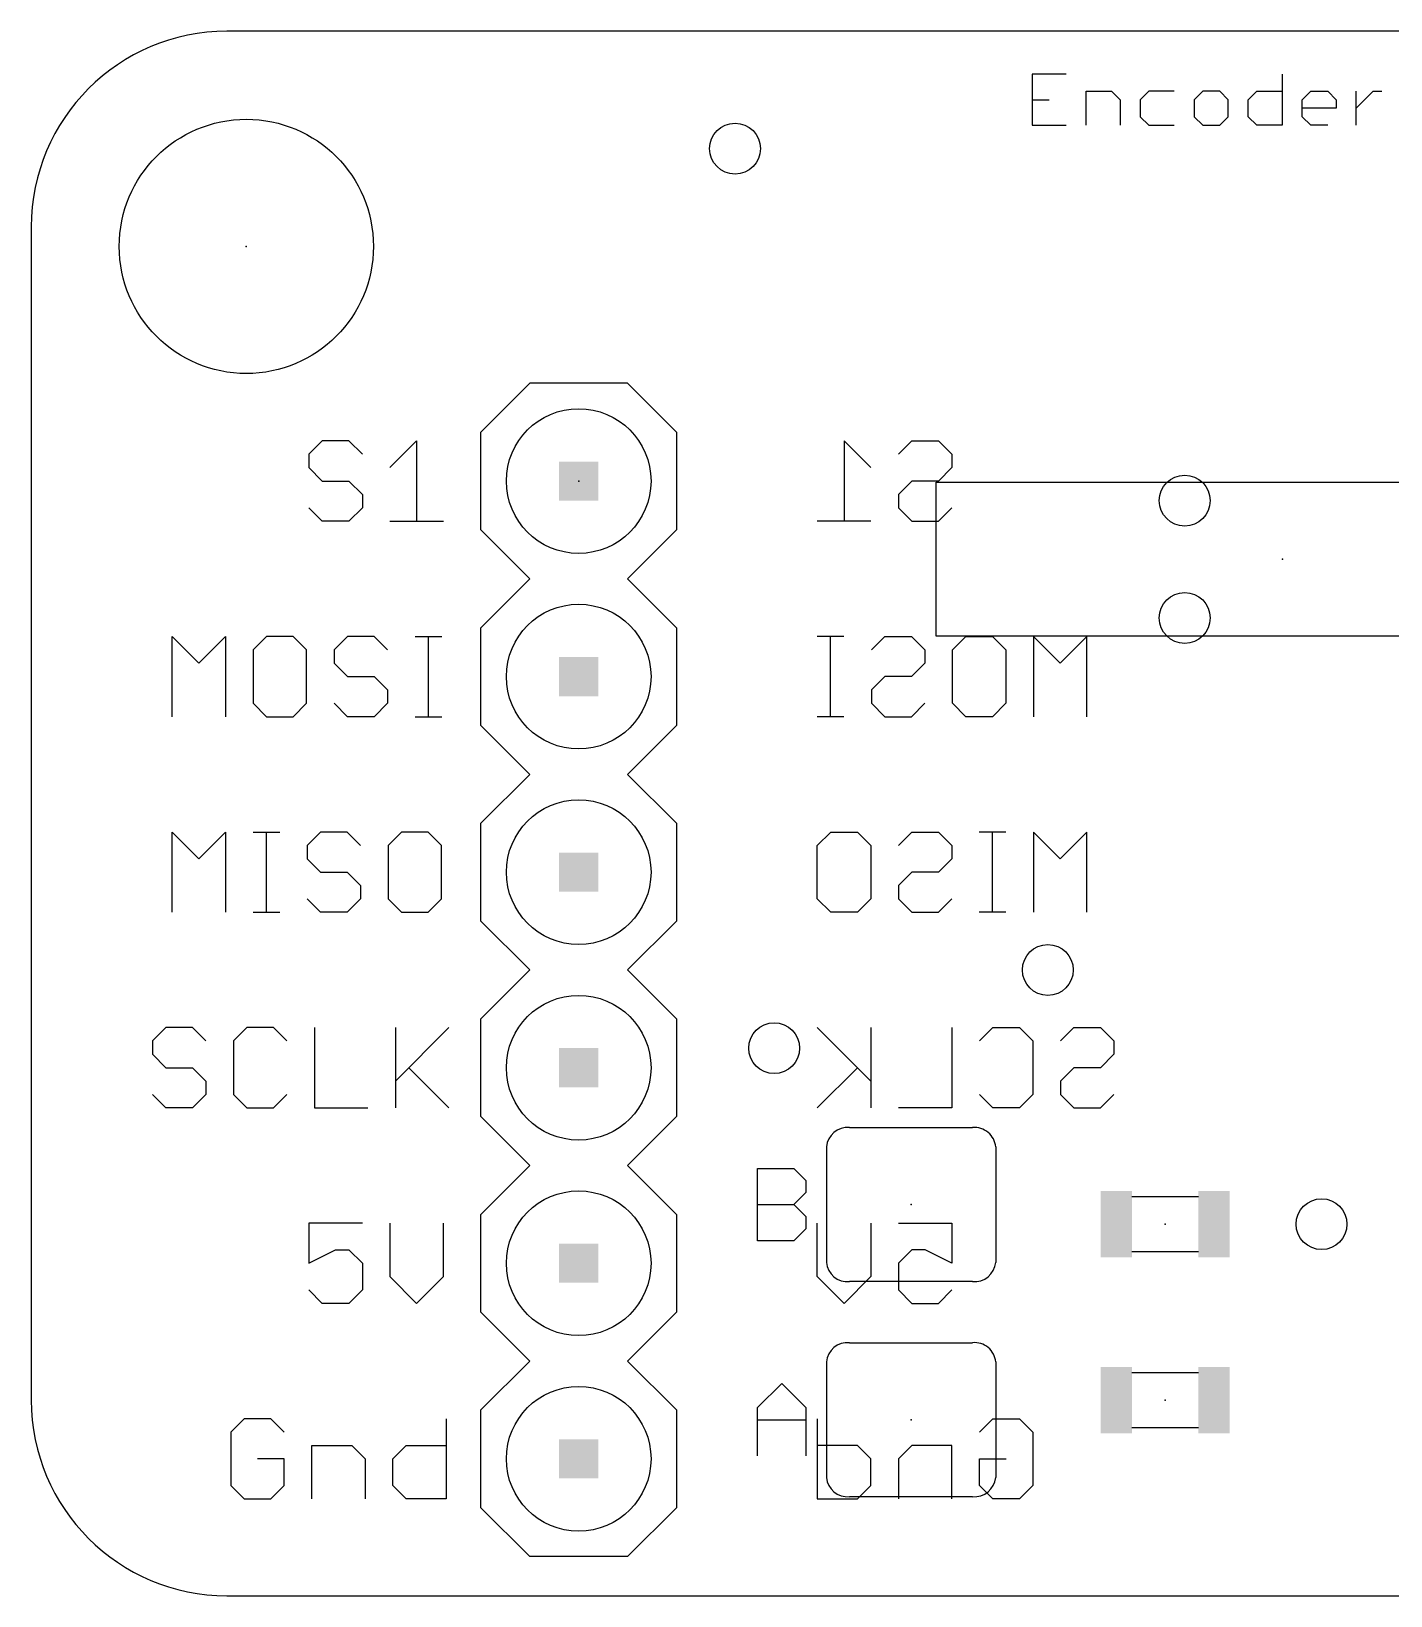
# Model space of a CAD drawing. Extents: x 0.03 to 1.48, y 0 to 0.8.
# Drawn here: x 0.03 to 0.725, y 0 to 0.8 of the extents above; entities that cross this region are included whole.
import ezdxf

# ---------------------------------------------------------------- set-up
doc = ezdxf.new("R2010")
doc.units = 0
for name, color, linetype in [('17', 110, 'CONTINUOUS'), ('18', 110, 'CONTINUOUS'), ('20', 53, 'CONTINUOUS'), ('21', 7, 'CONTINUOUS'), ('22', 40, 'CONTINUOUS'), ('23', 53, 'CONTINUOUS'), ('51', 53, 'CONTINUOUS')]:
    doc.layers.add(name, color=color, linetype=linetype)

# ---------------------------------------------------------------- blocks, each defined once
blk = doc.blocks.new('RECT')
blk.add_solid([(-0.5, -0.5), (0.5, -0.5), (-0.5, 0.5), (0.5, 0.5)])
blk = doc.blocks.new('ROUNDP')
blk.add_circle((0, 0), 0.5)
blk = doc.blocks.new('ROUNDV')
blk.add_circle((0, 0), 0.5)

msp = doc.modelspace()

# ---------------------------------------------------------------- linework, layer by layer
at = {"layer": '20'}
for p, q in [((1.38, 0.8), (0.13, 0.8)), ((0.03, 0.7), (0.03, 0.1)), ((0.13, 0), (1.38, 0))]:
    msp.add_line(p, q, dxfattribs=at)
msp.add_circle((0.14, 0.69), 0.065, dxfattribs=at)
for centre, start, end in [((0.13, 0.7), 90, 180), ((0.13, 0.1), 180, 270)]:
    msp.add_arc(centre, 0.1, start, end, dxfattribs=at)
at = {"layer": '21'}
for p, q in [((0.559348, 0.778022), (0.542, 0.778022)), ((0.542, 0.778022), (0.542, 0.752)), ((0.669842, 0.778022), (0.669842, 0.752)), ((0.569624, 0.752), (0.569624, 0.769348)), ((0.569624, 0.769348), (0.582635, 0.769348)), ((0.582635, 0.769348), (0.586972, 0.765011)), ((0.601584, 0.769348), (0.597247, 0.765011)), ((0.614595, 0.769348), (0.601584, 0.769348)), ((0.629208, 0.769348), (0.624871, 0.765011)), ((0.637882, 0.769348), (0.629208, 0.769348)), ((0.642219, 0.765011), (0.637882, 0.769348)), ((0.652494, 0.765011), (0.656831, 0.769348)), ((0.656831, 0.769348), (0.669842, 0.769348)), ((0.680118, 0.765011), (0.684455, 0.769348)), ((0.684455, 0.769348), (0.693129, 0.769348)), ((0.693129, 0.769348), (0.697466, 0.765011)), ((0.707741, 0.752), (0.707741, 0.769348)), ((0.707741, 0.760674), (0.716415, 0.769348)), ((0.716415, 0.769348), (0.720752, 0.769348)), ((0.542, 0.765011), (0.550674, 0.765011)), ((0.586972, 0.765011), (0.586972, 0.752)), ((0.597247, 0.765011), (0.597247, 0.756337)), ((0.624871, 0.765011), (0.624871, 0.756337)), ((0.642219, 0.756337), (0.642219, 0.765011)), ((0.652494, 0.756337), (0.652494, 0.765011)), ((0.680118, 0.756337), (0.680118, 0.765011)), ((0.697466, 0.760674), (0.680118, 0.760674)), ((0.697466, 0.765011), (0.697466, 0.760674)), ((0.542, 0.752), (0.559348, 0.752)), ((0.597247, 0.756337), (0.601584, 0.752)), ((0.601584, 0.752), (0.614595, 0.752)), ((0.624871, 0.756337), (0.629208, 0.752)), ((0.629208, 0.752), (0.637882, 0.752)), ((0.637882, 0.752), (0.642219, 0.756337)), ((0.656831, 0.752), (0.652494, 0.756337)), ((0.669842, 0.752), (0.656831, 0.752)), ((0.684455, 0.752), (0.680118, 0.756337)), ((0.693129, 0.752), (0.684455, 0.752)), ((0.285, 0.62), (0.26, 0.595)), ((0.335, 0.62), (0.285, 0.62)), ((0.36, 0.595), (0.335, 0.62)), ((0.26, 0.545), (0.26, 0.595)), ((0.36, 0.595), (0.36, 0.545)), ((0.178839, 0.590535), (0.172, 0.583696)), ((0.192517, 0.590535), (0.178839, 0.590535)), ((0.199357, 0.583696), (0.192517, 0.590535)), ((0.213435, 0.576857), (0.227114, 0.590535)), ((0.227114, 0.590535), (0.227114, 0.5495)), ((0.172, 0.583696), (0.172, 0.576857)), ((0.172, 0.576857), (0.178839, 0.570017)), ((0.178839, 0.570017), (0.192517, 0.570017)), ((0.192517, 0.570017), (0.199357, 0.563178)), ((0.199357, 0.563178), (0.199357, 0.556339)), ((0.178839, 0.5495), (0.172, 0.556339)), ((0.199357, 0.556339), (0.192517, 0.5495)), ((0.192517, 0.5495), (0.178839, 0.5495)), ((0.213435, 0.5495), (0.240792, 0.5495)), ((0.285, 0.52), (0.26, 0.545)), ((0.36, 0.545), (0.335, 0.52)), ((0.26, 0.495), (0.285, 0.52)), ((0.335, 0.52), (0.36, 0.495)), ((0.102, 0.4495), (0.102, 0.490535)), ((0.102, 0.490535), (0.115678, 0.476857)), ((0.115678, 0.476857), (0.129357, 0.490535)), ((0.129357, 0.490535), (0.129357, 0.4495)), ((0.150274, 0.490535), (0.143435, 0.483696)), ((0.163953, 0.490535), (0.150274, 0.490535)), ((0.170792, 0.483696), (0.163953, 0.490535)), ((0.19171, 0.490535), (0.184871, 0.483696)), ((0.205388, 0.490535), (0.19171, 0.490535)), ((0.212227, 0.483696), (0.205388, 0.490535)), ((0.226306, 0.490535), (0.239984, 0.490535)), ((0.233145, 0.4495), (0.233145, 0.490535)), ((0.26, 0.445), (0.26, 0.495)), ((0.36, 0.495), (0.36, 0.445)), ((0.143435, 0.483696), (0.143435, 0.456339)), ((0.170792, 0.456339), (0.170792, 0.483696)), ((0.184871, 0.483696), (0.184871, 0.476857)), ((0.184871, 0.476857), (0.19171, 0.470017)), ((0.19171, 0.470017), (0.205388, 0.470017)), ((0.205388, 0.470017), (0.212227, 0.463178)), ((0.143435, 0.456339), (0.150274, 0.4495)), ((0.163953, 0.4495), (0.170792, 0.456339)), ((0.19171, 0.4495), (0.184871, 0.456339)), ((0.212227, 0.456339), (0.205388, 0.4495)), ((0.212227, 0.463178), (0.212227, 0.456339)), ((0.150274, 0.4495), (0.163953, 0.4495)), ((0.205388, 0.4495), (0.19171, 0.4495)), ((0.226306, 0.4495), (0.239984, 0.4495)), ((0.285, 0.42), (0.26, 0.445)), ((0.36, 0.445), (0.335, 0.42)), ((0.26, 0.395), (0.285, 0.42)), ((0.335, 0.42), (0.36, 0.395)), ((0.26, 0.345), (0.26, 0.395)), ((0.36, 0.395), (0.36, 0.345)), ((0.102, 0.3495), (0.102, 0.390535)), ((0.102, 0.390535), (0.115678, 0.376857)), ((0.115678, 0.376857), (0.129357, 0.390535)), ((0.129357, 0.390535), (0.129357, 0.3495)), ((0.143435, 0.390535), (0.157114, 0.390535)), ((0.150274, 0.3495), (0.150274, 0.390535)), ((0.177898, 0.390535), (0.171059, 0.383696)), ((0.191576, 0.390535), (0.177898, 0.390535)), ((0.198416, 0.383696), (0.191576, 0.390535)), ((0.219333, 0.390535), (0.212494, 0.383696)), ((0.233012, 0.390535), (0.219333, 0.390535)), ((0.239851, 0.383696), (0.233012, 0.390535)), ((0.171059, 0.383696), (0.171059, 0.376857)), ((0.171059, 0.376857), (0.177898, 0.370017)), ((0.212494, 0.383696), (0.212494, 0.356339)), ((0.239851, 0.356339), (0.239851, 0.383696)), ((0.177898, 0.370017), (0.191576, 0.370017)), ((0.191576, 0.370017), (0.198416, 0.363178)), ((0.198416, 0.363178), (0.198416, 0.356339)), ((0.177898, 0.3495), (0.171059, 0.356339)), ((0.198416, 0.356339), (0.191576, 0.3495)), ((0.212494, 0.356339), (0.219333, 0.3495)), ((0.233012, 0.3495), (0.239851, 0.356339)), ((0.143435, 0.3495), (0.157114, 0.3495)), ((0.191576, 0.3495), (0.177898, 0.3495)), ((0.219333, 0.3495), (0.233012, 0.3495)), ((0.285, 0.32), (0.26, 0.345)), ((0.36, 0.345), (0.335, 0.32)), ((0.285, 0.32), (0.26, 0.295)), ((0.36, 0.295), (0.335, 0.32)), ((0.098839, 0.290535), (0.092, 0.283696)), ((0.112517, 0.290535), (0.098839, 0.290535)), ((0.119357, 0.283696), (0.112517, 0.290535)), ((0.140274, 0.290535), (0.133435, 0.283696)), ((0.153953, 0.290535), (0.140274, 0.290535)), ((0.160792, 0.283696), (0.153953, 0.290535)), ((0.174871, 0.290535), (0.174871, 0.2495)), ((0.216306, 0.290535), (0.216306, 0.2495)), ((0.216306, 0.263178), (0.243663, 0.290535)), ((0.26, 0.245), (0.26, 0.295)), ((0.36, 0.295), (0.36, 0.245)), ((0.092, 0.283696), (0.092, 0.276857)), ((0.133435, 0.283696), (0.133435, 0.256339)), ((0.092, 0.276857), (0.098839, 0.270017)), ((0.098839, 0.270017), (0.112517, 0.270017)), ((0.112517, 0.270017), (0.119357, 0.263178)), ((0.223145, 0.270017), (0.243663, 0.2495)), ((0.098839, 0.2495), (0.092, 0.256339)), ((0.119357, 0.256339), (0.112517, 0.2495)), ((0.119357, 0.263178), (0.119357, 0.256339)), ((0.133435, 0.256339), (0.140274, 0.2495)), ((0.153953, 0.2495), (0.160792, 0.256339)), ((0.112517, 0.2495), (0.098839, 0.2495)), ((0.140274, 0.2495), (0.153953, 0.2495)), ((0.174871, 0.2495), (0.202227, 0.2495)), ((0.285, 0.22), (0.26, 0.245)), ((0.36, 0.245), (0.335, 0.22)), ((0.448504, 0.23937), (0.511496, 0.23937)), ((0.436693, 0.229528), (0.436693, 0.170472)), ((0.523307, 0.229528), (0.523307, 0.170472)), ((0.26, 0.195), (0.285, 0.22)), ((0.335, 0.22), (0.36, 0.195)), ((0.4015, 0.1815), (0.4015, 0.218532)), ((0.4015, 0.218532), (0.420016, 0.218532)), ((0.420016, 0.218532), (0.426188, 0.21236)), ((0.426188, 0.21236), (0.426188, 0.206188)), ((0.4015, 0.200016), (0.420016, 0.200016)), ((0.426188, 0.206188), (0.420016, 0.200016)), ((0.420016, 0.200016), (0.426188, 0.193844)), ((0.26, 0.145), (0.26, 0.195)), ((0.36, 0.195), (0.36, 0.145)), ((0.426188, 0.193844), (0.426188, 0.187672)), ((0.199357, 0.190535), (0.172, 0.190535)), ((0.172, 0.190535), (0.172, 0.170017)), ((0.213435, 0.190535), (0.213435, 0.163178)), ((0.240792, 0.163178), (0.240792, 0.190535)), ((0.426188, 0.187672), (0.420016, 0.1815)), ((0.172, 0.170017), (0.185678, 0.176857)), ((0.185678, 0.176857), (0.192517, 0.176857)), ((0.192517, 0.176857), (0.199357, 0.170017)), ((0.420016, 0.1815), (0.4015, 0.1815)), ((0.199357, 0.170017), (0.199357, 0.156339)), ((0.213435, 0.163178), (0.227114, 0.1495)), ((0.227114, 0.1495), (0.240792, 0.163178)), ((0.511496, 0.16063), (0.448504, 0.16063)), ((0.178839, 0.1495), (0.172, 0.156339)), ((0.199357, 0.156339), (0.192517, 0.1495)), ((0.192517, 0.1495), (0.178839, 0.1495)), ((0.285, 0.12), (0.26, 0.145)), ((0.36, 0.145), (0.335, 0.12)), ((0.448504, 0.12937), (0.511496, 0.12937)), ((0.26, 0.095), (0.285, 0.12)), ((0.335, 0.12), (0.36, 0.095)), ((0.436693, 0.119528), (0.436693, 0.060472)), ((0.523307, 0.119528), (0.523307, 0.060472)), ((0.4015, 0.096188), (0.413844, 0.108532)), ((0.413844, 0.108532), (0.426188, 0.096188)), ((0.4015, 0.0715), (0.4015, 0.096188)), ((0.426188, 0.096188), (0.426188, 0.0715)), ((0.138839, 0.090535), (0.132, 0.083696)), ((0.152517, 0.090535), (0.138839, 0.090535)), ((0.159357, 0.083696), (0.152517, 0.090535)), ((0.242227, 0.090535), (0.242227, 0.0495)), ((0.26, 0.045), (0.26, 0.095)), ((0.36, 0.095), (0.36, 0.045)), ((0.4015, 0.090016), (0.426188, 0.090016)), ((0.132, 0.083696), (0.132, 0.056339)), ((0.173435, 0.0495), (0.173435, 0.076857)), ((0.173435, 0.076857), (0.193953, 0.076857)), ((0.193953, 0.076857), (0.200792, 0.070017)), ((0.214871, 0.070017), (0.22171, 0.076857)), ((0.22171, 0.076857), (0.242227, 0.076857)), ((0.159357, 0.070017), (0.145678, 0.070017)), ((0.159357, 0.056339), (0.159357, 0.070017)), ((0.200792, 0.070017), (0.200792, 0.0495)), ((0.214871, 0.056339), (0.214871, 0.070017)), ((0.132, 0.056339), (0.138839, 0.0495)), ((0.152517, 0.0495), (0.159357, 0.056339)), ((0.22171, 0.0495), (0.214871, 0.056339)), ((0.138839, 0.0495), (0.152517, 0.0495)), ((0.242227, 0.0495), (0.22171, 0.0495)), ((0.511496, 0.05063), (0.448504, 0.05063)), ((0.285, 0.02), (0.26, 0.045)), ((0.36, 0.045), (0.335, 0.02)), ((0.335, 0.02), (0.285, 0.02))]:
    msp.add_line(p, q, dxfattribs=at)
for centre, radius, start, end in [((0.44752, 0.228543), 0.010871, 84.805571, 174.805571), ((0.51249, 0.228555), 0.010861, 5.137076, 95.251782), ((0.44752, 0.171457), 0.010871, 185.194429, 275.194429), ((0.51248, 0.171457), 0.010871, 264.805571, 354.805571), ((0.44752, 0.118543), 0.010871, 84.805571, 174.805571), ((0.51249, 0.118555), 0.010861, 5.137076, 95.251782), ((0.44752, 0.061457), 0.010871, 185.194429, 275.194429), ((0.51248, 0.061457), 0.010871, 264.805571, 354.805571)]:
    msp.add_arc(centre, radius, start, end, dxfattribs=at)
at = {"layer": '22'}
for p, q in [((0.459435, 0.576857), (0.445757, 0.590535)), ((0.445757, 0.590535), (0.445757, 0.5495)), ((0.473514, 0.583696), (0.480353, 0.590535)), ((0.480353, 0.590535), (0.494032, 0.590535)), ((0.494032, 0.590535), (0.500871, 0.583696)), ((0.500871, 0.576857), (0.494032, 0.570017)), ((0.500871, 0.583696), (0.500871, 0.576857)), ((0.480353, 0.570017), (0.473514, 0.563178)), ((0.494032, 0.570017), (0.480353, 0.570017)), ((0.473514, 0.563178), (0.473514, 0.556339)), ((0.473514, 0.556339), (0.480353, 0.5495)), ((0.494032, 0.5495), (0.500871, 0.556339)), ((0.459435, 0.5495), (0.432079, 0.5495)), ((0.480353, 0.5495), (0.494032, 0.5495)), ((0.445624, 0.490535), (0.431945, 0.490535)), ((0.438784, 0.4495), (0.438784, 0.490535)), ((0.459702, 0.483696), (0.466541, 0.490535)), ((0.466541, 0.490535), (0.48022, 0.490535)), ((0.48022, 0.490535), (0.487059, 0.483696)), ((0.501138, 0.483696), (0.507977, 0.490535)), ((0.507977, 0.490535), (0.521655, 0.490535)), ((0.521655, 0.490535), (0.528494, 0.483696)), ((0.556251, 0.476857), (0.542573, 0.490535)), ((0.542573, 0.490535), (0.542573, 0.4495)), ((0.56993, 0.490535), (0.556251, 0.476857)), ((0.56993, 0.4495), (0.56993, 0.490535)), ((0.487059, 0.483696), (0.487059, 0.476857)), ((0.501138, 0.456339), (0.501138, 0.483696)), ((0.528494, 0.483696), (0.528494, 0.456339)), ((0.487059, 0.476857), (0.48022, 0.470017)), ((0.466541, 0.470017), (0.459702, 0.463178)), ((0.48022, 0.470017), (0.466541, 0.470017)), ((0.459702, 0.463178), (0.459702, 0.456339)), ((0.459702, 0.456339), (0.466541, 0.4495)), ((0.48022, 0.4495), (0.487059, 0.456339)), ((0.507977, 0.4495), (0.501138, 0.456339)), ((0.528494, 0.456339), (0.521655, 0.4495)), ((0.445624, 0.4495), (0.431945, 0.4495)), ((0.466541, 0.4495), (0.48022, 0.4495)), ((0.521655, 0.4495), (0.507977, 0.4495)), ((0.432079, 0.383696), (0.438918, 0.390535)), ((0.438918, 0.390535), (0.452596, 0.390535)), ((0.452596, 0.390535), (0.459435, 0.383696)), ((0.473514, 0.383696), (0.480353, 0.390535)), ((0.480353, 0.390535), (0.494032, 0.390535)), ((0.494032, 0.390535), (0.500871, 0.383696)), ((0.528494, 0.390535), (0.514816, 0.390535)), ((0.521655, 0.3495), (0.521655, 0.390535)), ((0.556251, 0.376857), (0.542573, 0.390535)), ((0.542573, 0.390535), (0.542573, 0.3495)), ((0.56993, 0.390535), (0.556251, 0.376857)), ((0.56993, 0.3495), (0.56993, 0.390535)), ((0.432079, 0.356339), (0.432079, 0.383696)), ((0.459435, 0.383696), (0.459435, 0.356339)), ((0.500871, 0.376857), (0.494032, 0.370017)), ((0.500871, 0.383696), (0.500871, 0.376857)), ((0.480353, 0.370017), (0.473514, 0.363178)), ((0.494032, 0.370017), (0.480353, 0.370017)), ((0.473514, 0.363178), (0.473514, 0.356339)), ((0.438918, 0.3495), (0.432079, 0.356339)), ((0.459435, 0.356339), (0.452596, 0.3495)), ((0.473514, 0.356339), (0.480353, 0.3495)), ((0.494032, 0.3495), (0.500871, 0.356339)), ((0.452596, 0.3495), (0.438918, 0.3495)), ((0.480353, 0.3495), (0.494032, 0.3495)), ((0.528494, 0.3495), (0.514816, 0.3495)), ((0.459435, 0.263178), (0.432079, 0.290535)), ((0.459435, 0.290535), (0.459435, 0.2495)), ((0.500871, 0.290535), (0.500871, 0.2495)), ((0.51495, 0.283696), (0.521789, 0.290535)), ((0.521789, 0.290535), (0.535467, 0.290535)), ((0.535467, 0.290535), (0.542306, 0.283696)), ((0.556385, 0.283696), (0.563224, 0.290535)), ((0.563224, 0.290535), (0.576903, 0.290535)), ((0.576903, 0.290535), (0.583742, 0.283696)), ((0.542306, 0.283696), (0.542306, 0.256339)), ((0.583742, 0.283696), (0.583742, 0.276857)), ((0.583742, 0.276857), (0.576903, 0.270017)), ((0.452596, 0.270017), (0.432079, 0.2495)), ((0.563224, 0.270017), (0.556385, 0.263178)), ((0.576903, 0.270017), (0.563224, 0.270017)), ((0.521789, 0.2495), (0.51495, 0.256339)), ((0.542306, 0.256339), (0.535467, 0.2495)), ((0.556385, 0.263178), (0.556385, 0.256339)), ((0.556385, 0.256339), (0.563224, 0.2495)), ((0.576903, 0.2495), (0.583742, 0.256339)), ((0.500871, 0.2495), (0.473514, 0.2495)), ((0.535467, 0.2495), (0.521789, 0.2495)), ((0.563224, 0.2495), (0.576903, 0.2495)), ((0.432079, 0.163178), (0.432079, 0.190535)), ((0.459435, 0.190535), (0.459435, 0.163178)), ((0.473514, 0.190535), (0.500871, 0.190535)), ((0.500871, 0.190535), (0.500871, 0.170017)), ((0.480353, 0.176857), (0.473514, 0.170017)), ((0.487193, 0.176857), (0.480353, 0.176857)), ((0.500871, 0.170017), (0.487193, 0.176857)), ((0.473514, 0.170017), (0.473514, 0.156339)), ((0.445757, 0.1495), (0.432079, 0.163178)), ((0.459435, 0.163178), (0.445757, 0.1495)), ((0.473514, 0.156339), (0.480353, 0.1495)), ((0.494032, 0.1495), (0.500871, 0.156339)), ((0.480353, 0.1495), (0.494032, 0.1495)), ((0.432079, 0.090535), (0.432079, 0.0495)), ((0.51495, 0.083696), (0.521789, 0.090535)), ((0.521789, 0.090535), (0.535467, 0.090535)), ((0.535467, 0.090535), (0.542306, 0.083696)), ((0.542306, 0.083696), (0.542306, 0.056339)), ((0.452596, 0.076857), (0.432079, 0.076857)), ((0.459435, 0.070017), (0.452596, 0.076857)), ((0.480353, 0.076857), (0.473514, 0.070017)), ((0.500871, 0.076857), (0.480353, 0.076857)), ((0.500871, 0.0495), (0.500871, 0.076857)), ((0.459435, 0.056339), (0.459435, 0.070017)), ((0.473514, 0.070017), (0.473514, 0.0495)), ((0.51495, 0.056339), (0.51495, 0.070017)), ((0.51495, 0.070017), (0.528628, 0.070017)), ((0.452596, 0.0495), (0.459435, 0.056339)), ((0.521789, 0.0495), (0.51495, 0.056339)), ((0.542306, 0.056339), (0.535467, 0.0495)), ((0.432079, 0.0495), (0.452596, 0.0495)), ((0.535467, 0.0495), (0.521789, 0.0495))]:
    msp.add_line(p, q, dxfattribs=at)
at = {"layer": '23'}
for p in [(0.14, 0.69), (0.31, 0.57), (0.67, 0.53), (0.48, 0.2), (0.61, 0.19), (0.61, 0.1), (0.48, 0.09)]:
    msp.add_point(p, dxfattribs=at)
at = {"layer": '51'}
for p, q in [((0.492835, 0.56937), (0.847165, 0.56937)), ((0.492835, 0.49063), (0.492835, 0.56937)), ((0.847165, 0.49063), (0.492835, 0.49063)), ((0.627008, 0.204016), (0.592992, 0.204016)), ((0.592992, 0.175984), (0.627008, 0.175984)), ((0.627008, 0.114016), (0.592992, 0.114016)), ((0.592992, 0.085984), (0.627008, 0.085984))]:
    msp.add_line(p, q, dxfattribs=at)

# ---------------------------------------------------------------- block references
at = {"layer": '17', "xscale": 0.074, "yscale": 0.074}
for p in [(0.31, 0.57), (0.31, 0.57), (0.31, 0.47), (0.31, 0.47), (0.31, 0.37), (0.31, 0.37), (0.31, 0.27), (0.31, 0.27), (0.31, 0.17), (0.31, 0.17), (0.31, 0.07), (0.31, 0.07)]:
    msp.add_blockref('ROUNDP', p, dxfattribs=at)
at = {"layer": '18', "xscale": 0.026, "yscale": 0.026}
for p in [(0.39, 0.74), (0.39, 0.74), (0.62, 0.56), (0.62, 0.56), (0.62, 0.5), (0.62, 0.5), (0.55, 0.32), (0.55, 0.32), (0.41, 0.28), (0.41, 0.28), (0.69, 0.19), (0.69, 0.19)]:
    msp.add_blockref('ROUNDV', p, dxfattribs=at)
at = {"layer": '51'}
for p, xscale, yscale, rotation in [((0.31, 0.57), 0.02, 0.02, 270), ((0.31, 0.47), 0.02, 0.02, 270), ((0.31, 0.37), 0.02, 0.02, 270), ((0.31, 0.27), 0.02, 0.02, 270), ((0.585, 0.19), 0.016, 0.034, 180), ((0.635, 0.19), 0.016, 0.034, 180), ((0.31, 0.17), 0.02, 0.02, 270), ((0.585, 0.1), 0.016, 0.034, 180), ((0.635, 0.1), 0.016, 0.034, 180), ((0.31, 0.07), 0.02, 0.02, 270)]:
    msp.add_blockref('RECT', p, dxfattribs=dict(at, xscale=xscale, yscale=yscale, rotation=rotation))

doc.saveas('drawing.dxf')
